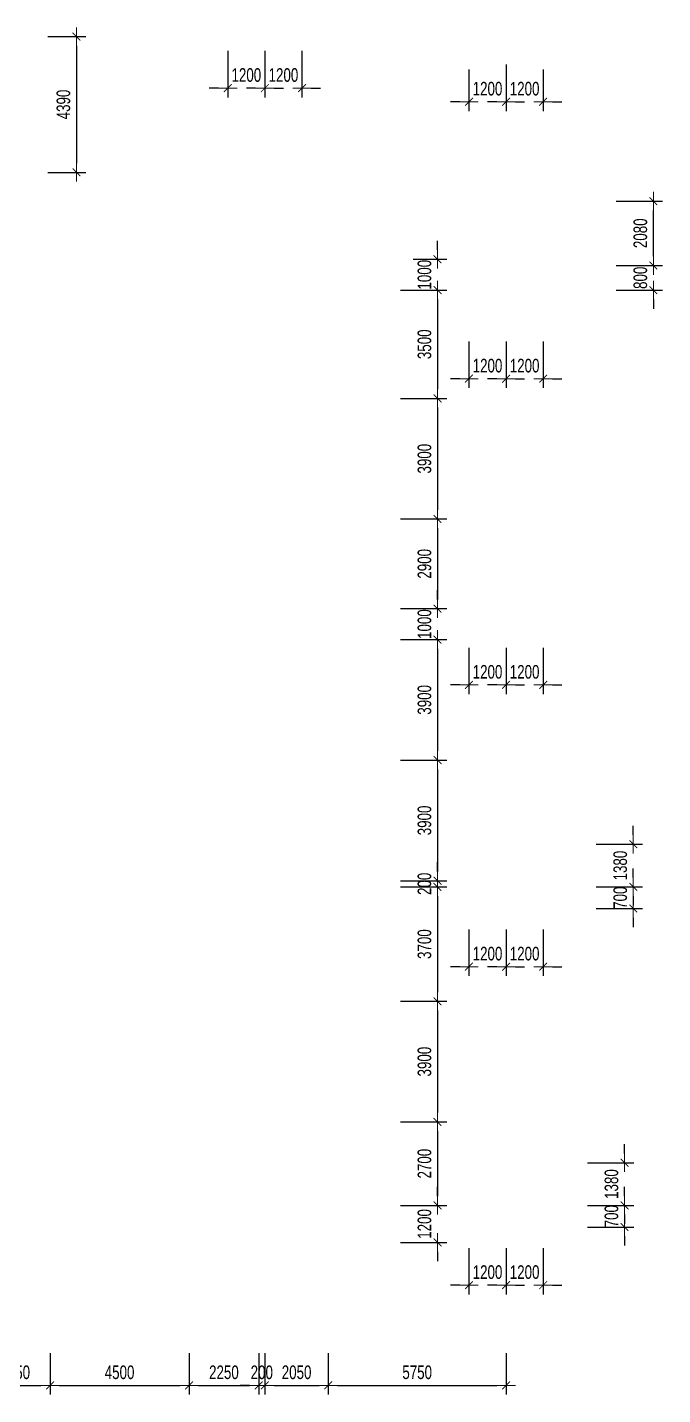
# Model space of a CAD drawing. Header units: millimetres. Extents: x -270655 to 676466, y -1281 to 105022.
# Drawn here: x 183917 to 204464, y 2779 to 47000 of the extents above; entities that cross this region are included whole.
import ezdxf

# ---------------------------------------------------------------- set-up
doc = ezdxf.new("R2010")
doc.units = ezdxf.units.MM
doc.layers.get('Defpoints').update_dxf_attribs({"color": 151, "lineweight": 9})
doc.layers.add('00-TT.PilePoint', color=3, linetype='Continuous')
doc.layers.add('NDC_S_DIM', color=1, linetype='Continuous', lineweight=15)
doc.styles.add('NDC_DIM', font='', dxfattribs={"width": 0.75})
doc.styles.get('NDC_DIM').set_extended_font_data('Dotum')
doc.dimstyles.new('NDC_dim_200', dxfattribs={"dimscale": 200, "dimtxt": 2.2, "dimasz": 1.5, "dimexe": 1.5, "dimexo": 2.5, "dimgap": 1, "dimtad": 1, "dimdec": 0, "dimzin": 0, "dimdsep": 46, "dimtxsty": 'NDC_DIM', "dimblk": 'DIMMARK', "dimcen": 0.09, "dimdle": 1.2, "dimclrd": 1, "dimclre": 1, "dimclrt": 3, "dimadec": 0, "dimazin": 0, "dimtfac": 1, "dimtdec": 0, "dimtix": 1, "dimtofl": 0, "dimtmove": 0, "dimatfit": 3, "dimfxl": 6, "dimfxlon": 1, "dimtolj": 1, "dimtzin": 0, "dimarcsym": 0})

# ---------------------------------------------------------------- blocks, each defined once
blk = doc.blocks.new('DIMMARK')
at = {"layer": 'NDC_S_DIM', "color": 1}
blk.add_line((-1.5, 0), (1, 0), dxfattribs=at)
at = {"layer": 'NDC_S_DIM', "color": 2, "const_width": 0.1}
blk.add_lwpolyline([(-0.42, -0.42), (0.42, 0.42)], dxfattribs=at)
blk = doc.blocks.new('*D205')
at = {"layer": 'Defpoints', "color": 0, "transparency": 16777216}
for p in [(193387, 38500), (193650, 35000), (197183, 35000)]:
    blk.add_point(p, dxfattribs=at)
at = {"layer": 'NDC_S_DIM', "color": 1, "lineweight": -2, "transparency": 16777216}
for p, q in [((195983, 38500), (197483, 38500)), ((197183, 38200), (197183, 35300)), ((195983, 35000), (197483, 35000))]:
    blk.add_line(p, q, dxfattribs=at)
at = {"layer": 'NDC_S_DIM', "color": 1, "lineweight": -2, "transparency": 16777216, "xscale": 300, "yscale": 300, "zscale": 300}
for p, rotation in [((197183, 38500), 90), ((197183, 35000), 270)]:
    blk.add_blockref('DIMMARK', p, dxfattribs=dict(at, rotation=rotation))
at = {"layer": 'NDC_S_DIM', "color": 3, "transparency": 16777216, "insert": (196762, 36750), "char_height": 440, "attachment_point": 5, "rotation": 90, "style": 'NDC_DIM'}
blk.add_mtext('\\A1;3500', dxfattribs=at)
blk = doc.blocks.new('*D206')
at = {"layer": 'Defpoints', "color": 0, "transparency": 16777216}
for p in [(193650, 35000), (193061, 31100), (197183, 31100)]:
    blk.add_point(p, dxfattribs=at)
at = {"layer": 'NDC_S_DIM', "color": 1, "lineweight": -2, "transparency": 16777216}
for p, q in [((195983, 35000), (197483, 35000)), ((197183, 34700), (197183, 31400)), ((195983, 31100), (197483, 31100))]:
    blk.add_line(p, q, dxfattribs=at)
at = {"layer": 'NDC_S_DIM', "color": 1, "lineweight": -2, "transparency": 16777216, "xscale": 300, "yscale": 300, "zscale": 300}
for p, rotation in [((197183, 35000), 90), ((197183, 31100), 270)]:
    blk.add_blockref('DIMMARK', p, dxfattribs=dict(at, rotation=rotation))
at = {"layer": 'NDC_S_DIM', "color": 3, "transparency": 16777216, "insert": (196762, 33050), "char_height": 440, "attachment_point": 5, "rotation": 90, "style": 'NDC_DIM'}
blk.add_mtext('\\A1;3900', dxfattribs=at)
blk = doc.blocks.new('*D207')
at = {"layer": 'Defpoints', "color": 0, "transparency": 16777216}
for p in [(193061, 31100), (193207, 28200), (197183, 28200)]:
    blk.add_point(p, dxfattribs=at)
at = {"layer": 'NDC_S_DIM', "color": 1, "lineweight": -2, "transparency": 16777216}
for p, q in [((195983, 31100), (197483, 31100)), ((197183, 30800), (197183, 28500)), ((195983, 28200), (197483, 28200))]:
    blk.add_line(p, q, dxfattribs=at)
at = {"layer": 'NDC_S_DIM', "color": 1, "lineweight": -2, "transparency": 16777216, "xscale": 300, "yscale": 300, "zscale": 300}
for p, rotation in [((197183, 31100), 90), ((197183, 28200), 270)]:
    blk.add_blockref('DIMMARK', p, dxfattribs=dict(at, rotation=rotation))
at = {"layer": 'NDC_S_DIM', "color": 3, "transparency": 16777216, "insert": (196762, 29650), "char_height": 440, "attachment_point": 5, "rotation": 90, "style": 'NDC_DIM'}
blk.add_mtext('\\A1;2900', dxfattribs=at)
blk = doc.blocks.new('*D208')
at = {"layer": 'Defpoints', "color": 0, "transparency": 16777216}
for p in [(193207, 28200), (193350, 27200), (197183, 27200)]:
    blk.add_point(p, dxfattribs=at)
at = {"layer": 'NDC_S_DIM', "color": 1, "lineweight": -2, "transparency": 16777216}
for p, q in [((197183, 28500), (197183, 28800)), ((195983, 28200), (197483, 28200)), ((195983, 27200), (197483, 27200)), ((197183, 26900), (197183, 26600))]:
    blk.add_line(p, q, dxfattribs=at)
at = {"layer": 'NDC_S_DIM', "color": 1, "lineweight": -2, "transparency": 16777216, "xscale": 300, "yscale": 300, "zscale": 300}
for p, rotation in [((197183, 28200), 270), ((197183, 27200), 90)]:
    blk.add_blockref('DIMMARK', p, dxfattribs=dict(at, rotation=rotation))
at = {"layer": 'NDC_S_DIM', "color": 3, "transparency": 16777216, "insert": (196762, 27700), "char_height": 440, "attachment_point": 5, "rotation": 90, "style": 'NDC_DIM'}
blk.add_mtext('\\A1;1000', dxfattribs=at)
blk = doc.blocks.new('*D209')
at = {"layer": 'Defpoints', "color": 0, "transparency": 16777216}
for p in [(193350, 27200), (193207, 23300), (197183, 23300)]:
    blk.add_point(p, dxfattribs=at)
at = {"layer": 'NDC_S_DIM', "color": 1, "lineweight": -2, "transparency": 16777216}
for p, q in [((195983, 27200), (197483, 27200)), ((197183, 26900), (197183, 23600)), ((195983, 23300), (197483, 23300))]:
    blk.add_line(p, q, dxfattribs=at)
at = {"layer": 'NDC_S_DIM', "color": 1, "lineweight": -2, "transparency": 16777216, "xscale": 300, "yscale": 300, "zscale": 300}
for p, rotation in [((197183, 27200), 90), ((197183, 23300), 270)]:
    blk.add_blockref('DIMMARK', p, dxfattribs=dict(at, rotation=rotation))
at = {"layer": 'NDC_S_DIM', "color": 3, "transparency": 16777216, "insert": (196762, 25250), "char_height": 440, "attachment_point": 5, "rotation": 90, "style": 'NDC_DIM'}
blk.add_mtext('\\A1;3900', dxfattribs=at)
blk = doc.blocks.new('*D210')
at = {"layer": 'Defpoints', "color": 0, "transparency": 16777216}
for p in [(193207, 23300), (193350, 19400), (197183, 19400)]:
    blk.add_point(p, dxfattribs=at)
at = {"layer": 'NDC_S_DIM', "color": 1, "lineweight": -2, "transparency": 16777216}
for p, q in [((195983, 23300), (197483, 23300)), ((197183, 23000), (197183, 19700)), ((195983, 19400), (197483, 19400))]:
    blk.add_line(p, q, dxfattribs=at)
at = {"layer": 'NDC_S_DIM', "color": 1, "lineweight": -2, "transparency": 16777216, "xscale": 300, "yscale": 300, "zscale": 300}
for p, rotation in [((197183, 23300), 90), ((197183, 19400), 270)]:
    blk.add_blockref('DIMMARK', p, dxfattribs=dict(at, rotation=rotation))
at = {"layer": 'NDC_S_DIM', "color": 3, "transparency": 16777216, "insert": (196762, 21350), "char_height": 440, "attachment_point": 5, "rotation": 90, "style": 'NDC_DIM'}
blk.add_mtext('\\A1;3900', dxfattribs=at)
blk = doc.blocks.new('*D211')
at = {"layer": 'Defpoints', "color": 0, "transparency": 16777216}
for p in [(193350, 19400), (193350, 19200), (197183, 19200)]:
    blk.add_point(p, dxfattribs=at)
at = {"layer": 'NDC_S_DIM', "color": 1, "lineweight": -2, "transparency": 16777216}
for p, q in [((197183, 19700), (197183, 20000)), ((195983, 19400), (197483, 19400)), ((195983, 19200), (197483, 19200)), ((197183, 18900), (197183, 18600))]:
    blk.add_line(p, q, dxfattribs=at)
at = {"layer": 'NDC_S_DIM', "color": 1, "lineweight": -2, "transparency": 16777216, "xscale": 300, "yscale": 300, "zscale": 300}
for p, rotation in [((197183, 19400), 270), ((197183, 19200), 90)]:
    blk.add_blockref('DIMMARK', p, dxfattribs=dict(at, rotation=rotation))
at = {"layer": 'NDC_S_DIM', "color": 3, "transparency": 16777216, "insert": (196762, 19300), "char_height": 440, "attachment_point": 5, "rotation": 90, "style": 'NDC_DIM'}
blk.add_mtext('\\A1;200', dxfattribs=at)
blk = doc.blocks.new('*D212')
at = {"layer": 'Defpoints', "color": 0, "transparency": 16777216}
for p in [(195218, 19200), (192900, 15500), (197183, 15500)]:
    blk.add_point(p, dxfattribs=at)
at = {"layer": 'NDC_S_DIM', "color": 1, "lineweight": -2, "transparency": 16777216}
for p, q in [((195983, 19200), (197483, 19200)), ((197183, 18900), (197183, 15800)), ((195983, 15500), (197483, 15500))]:
    blk.add_line(p, q, dxfattribs=at)
at = {"layer": 'NDC_S_DIM', "color": 1, "lineweight": -2, "transparency": 16777216, "xscale": 300, "yscale": 300, "zscale": 300}
for p, rotation in [((197183, 19200), 90), ((197183, 15500), 270)]:
    blk.add_blockref('DIMMARK', p, dxfattribs=dict(at, rotation=rotation))
at = {"layer": 'NDC_S_DIM', "color": 3, "transparency": 16777216, "insert": (196762, 17350), "char_height": 440, "attachment_point": 5, "rotation": 90, "style": 'NDC_DIM'}
blk.add_mtext('\\A1;3700', dxfattribs=at)
blk = doc.blocks.new('*D200')
at = {"layer": 'Defpoints', "color": 0, "transparency": 16777216}
for p in [(195982, 15500), (193650, 11601), (197183, 11601)]:
    blk.add_point(p, dxfattribs=at)
at = {"layer": 'NDC_S_DIM', "color": 1, "lineweight": -2, "transparency": 16777216}
for p, q in [((196482, 15500), (197483, 15500)), ((197183, 15200), (197183, 11901)), ((195983, 11601), (197483, 11601))]:
    blk.add_line(p, q, dxfattribs=at)
at = {"layer": 'NDC_S_DIM', "color": 1, "lineweight": -2, "transparency": 16777216, "xscale": 300, "yscale": 300, "zscale": 300}
for p, rotation in [((197183, 15500), 90), ((197183, 11601), 270)]:
    blk.add_blockref('DIMMARK', p, dxfattribs=dict(at, rotation=rotation))
at = {"layer": 'NDC_S_DIM', "color": 3, "transparency": 16777216, "insert": (196762, 13550), "char_height": 440, "attachment_point": 5, "rotation": 90, "style": 'NDC_DIM'}
blk.add_mtext('\\A1;3900', dxfattribs=at)
blk = doc.blocks.new('*D201')
at = {"layer": 'Defpoints', "color": 0, "transparency": 16777216}
for p in [(193650, 11600), (194832, 8900), (197183, 8900)]:
    blk.add_point(p, dxfattribs=at)
at = {"layer": 'NDC_S_DIM', "color": 1, "lineweight": -2, "transparency": 16777216}
for p, q in [((195983, 11600), (197483, 11600)), ((197183, 11300), (197183, 9200)), ((195983, 8900), (197483, 8900))]:
    blk.add_line(p, q, dxfattribs=at)
at = {"layer": 'NDC_S_DIM', "color": 1, "lineweight": -2, "transparency": 16777216, "xscale": 300, "yscale": 300, "zscale": 300}
for p, rotation in [((197183, 11600), 90), ((197183, 8900), 270)]:
    blk.add_blockref('DIMMARK', p, dxfattribs=dict(at, rotation=rotation))
at = {"layer": 'NDC_S_DIM', "color": 3, "transparency": 16777216, "insert": (196762, 10250), "char_height": 440, "attachment_point": 5, "rotation": 90, "style": 'NDC_DIM'}
blk.add_mtext('\\A1;2700', dxfattribs=at)
blk = doc.blocks.new('*D625')
at = {"layer": 'Defpoints', "color": 0, "transparency": 16777216}
for p in [(182400, 4622), (184650, 4622), (184650, 3079)]:
    blk.add_point(p, dxfattribs=at)
at = {"layer": 'NDC_S_DIM', "color": 1, "lineweight": -2, "transparency": 16777216}
for p, q in [((182400, 4122), (182400, 2779)), ((184650, 4122), (184650, 2779)), ((182700, 3079), (184350, 3079))]:
    blk.add_line(p, q, dxfattribs=at)
at = {"layer": 'NDC_S_DIM', "color": 1, "lineweight": -2, "transparency": 16777216, "xscale": 300, "yscale": 300, "zscale": 300, "rotation": 180}
blk.add_blockref('DIMMARK', (182400, 3079), dxfattribs=at)
at = {"layer": 'NDC_S_DIM', "color": 1, "lineweight": -2, "transparency": 16777216, "xscale": 300, "yscale": 300, "zscale": 300}
blk.add_blockref('DIMMARK', (184650, 3079), dxfattribs=at)
at = {"layer": 'NDC_S_DIM', "color": 3, "transparency": 16777216, "insert": (183525, 3499), "char_height": 440, "attachment_point": 5, "style": 'NDC_DIM'}
blk.add_mtext('\\A1;2250', dxfattribs=at)
blk = doc.blocks.new('*D626')
at = {"layer": 'Defpoints', "color": 0, "transparency": 16777216}
for p in [(191400, 4622), (191600, 4622), (191600, 3079)]:
    blk.add_point(p, dxfattribs=at)
at = {"layer": 'NDC_S_DIM', "color": 1, "lineweight": -2, "transparency": 16777216}
for p, q in [((191400, 4122), (191400, 2779)), ((191600, 4122), (191600, 2779)), ((191100, 3079), (190800, 3079)), ((191900, 3079), (192200, 3079))]:
    blk.add_line(p, q, dxfattribs=at)
at = {"layer": 'NDC_S_DIM', "color": 1, "lineweight": -2, "transparency": 16777216, "xscale": 300, "yscale": 300, "zscale": 300}
blk.add_blockref('DIMMARK', (191400, 3079), dxfattribs=at)
at = {"layer": 'NDC_S_DIM', "color": 1, "lineweight": -2, "transparency": 16777216, "xscale": 300, "yscale": 300, "zscale": 300, "rotation": 180}
blk.add_blockref('DIMMARK', (191600, 3079), dxfattribs=at)
at = {"layer": 'NDC_S_DIM', "color": 3, "transparency": 16777216, "insert": (191500, 3499), "char_height": 440, "attachment_point": 5, "style": 'NDC_DIM'}
blk.add_mtext('\\A1;200', dxfattribs=at)
blk = doc.blocks.new('*D627')
at = {"layer": 'Defpoints', "color": 0, "transparency": 16777216}
for p in [(191600, 4622), (193650, 4622), (193650, 3079)]:
    blk.add_point(p, dxfattribs=at)
at = {"layer": 'NDC_S_DIM', "color": 1, "lineweight": -2, "transparency": 16777216}
for p, q in [((191600, 4122), (191600, 2779)), ((193650, 4122), (193650, 2779)), ((191900, 3079), (193350, 3079))]:
    blk.add_line(p, q, dxfattribs=at)
at = {"layer": 'NDC_S_DIM', "color": 1, "lineweight": -2, "transparency": 16777216, "xscale": 300, "yscale": 300, "zscale": 300, "rotation": 180}
blk.add_blockref('DIMMARK', (191600, 3079), dxfattribs=at)
at = {"layer": 'NDC_S_DIM', "color": 1, "lineweight": -2, "transparency": 16777216, "xscale": 300, "yscale": 300, "zscale": 300}
blk.add_blockref('DIMMARK', (193650, 3079), dxfattribs=at)
at = {"layer": 'NDC_S_DIM', "color": 3, "transparency": 16777216, "insert": (192625, 3499), "char_height": 440, "attachment_point": 5, "style": 'NDC_DIM'}
blk.add_mtext('\\A1;2050', dxfattribs=at)
blk = doc.blocks.new('*D628')
at = {"layer": 'Defpoints', "color": 0, "transparency": 16777216}
for p in [(193650, 4622), (199400, 4622), (199400, 3079)]:
    blk.add_point(p, dxfattribs=at)
at = {"layer": 'NDC_S_DIM', "color": 1, "lineweight": -2, "transparency": 16777216}
for p, q in [((193650, 4122), (193650, 2779)), ((199400, 4122), (199400, 2779)), ((193950, 3079), (199100, 3079))]:
    blk.add_line(p, q, dxfattribs=at)
at = {"layer": 'NDC_S_DIM', "color": 1, "lineweight": -2, "transparency": 16777216, "xscale": 300, "yscale": 300, "zscale": 300, "rotation": 180}
blk.add_blockref('DIMMARK', (193650, 3079), dxfattribs=at)
at = {"layer": 'NDC_S_DIM', "color": 1, "lineweight": -2, "transparency": 16777216, "xscale": 300, "yscale": 300, "zscale": 300}
blk.add_blockref('DIMMARK', (199400, 3079), dxfattribs=at)
at = {"layer": 'NDC_S_DIM', "color": 3, "transparency": 16777216, "insert": (196525, 3499), "char_height": 440, "attachment_point": 5, "style": 'NDC_DIM'}
blk.add_mtext('\\A1;5750', dxfattribs=at)
blk = doc.blocks.new('*D629')
at = {"layer": 'Defpoints', "color": 0, "transparency": 16777216}
for p in [(199400, 46487), (198200, 46142), (199400, 44594)]:
    blk.add_point(p, dxfattribs=at)
at = {"layer": 'NDC_S_DIM', "color": 1, "lineweight": -2, "transparency": 16777216}
for p, q in [((198200, 45642), (198200, 44294)), ((199400, 45794), (199400, 44294)), ((197900, 44594), (197600, 44594)), ((199700, 44594), (200000, 44594))]:
    blk.add_line(p, q, dxfattribs=at)
at = {"layer": 'NDC_S_DIM', "color": 1, "lineweight": -2, "transparency": 16777216, "xscale": 300, "yscale": 300, "zscale": 300}
blk.add_blockref('DIMMARK', (198200, 44594), dxfattribs=at)
at = {"layer": 'NDC_S_DIM', "color": 1, "lineweight": -2, "transparency": 16777216, "xscale": 300, "yscale": 300, "zscale": 300, "rotation": 180}
blk.add_blockref('DIMMARK', (199400, 44594), dxfattribs=at)
at = {"layer": 'NDC_S_DIM', "color": 3, "transparency": 16777216, "insert": (198800, 45014), "char_height": 440, "attachment_point": 5, "style": 'NDC_DIM'}
blk.add_mtext('\\A1;1200', dxfattribs=at)
blk = doc.blocks.new('*D630')
at = {"layer": 'Defpoints', "color": 0, "transparency": 16777216}
for p in [(199400, 46487), (200600, 46142), (200600, 44594)]:
    blk.add_point(p, dxfattribs=at)
at = {"layer": 'NDC_S_DIM', "color": 1, "lineweight": -2, "transparency": 16777216}
for p, q in [((199400, 45794), (199400, 44294)), ((200600, 45642), (200600, 44294)), ((199100, 44594), (198800, 44594)), ((200900, 44594), (201200, 44594))]:
    blk.add_line(p, q, dxfattribs=at)
at = {"layer": 'NDC_S_DIM', "color": 1, "lineweight": -2, "transparency": 16777216, "xscale": 300, "yscale": 300, "zscale": 300}
blk.add_blockref('DIMMARK', (199400, 44594), dxfattribs=at)
at = {"layer": 'NDC_S_DIM', "color": 1, "lineweight": -2, "transparency": 16777216, "xscale": 300, "yscale": 300, "zscale": 300, "rotation": 180}
blk.add_blockref('DIMMARK', (200600, 44594), dxfattribs=at)
at = {"layer": 'NDC_S_DIM', "color": 3, "transparency": 16777216, "insert": (200000, 45014), "char_height": 440, "attachment_point": 5, "style": 'NDC_DIM'}
blk.add_mtext('\\A1;1200', dxfattribs=at)
blk = doc.blocks.new('*D639')
at = {"layer": 'Defpoints', "color": 0, "transparency": 16777216}
for p in [(198200, 8213), (199400, 8213), (199400, 6320)]:
    blk.add_point(p, dxfattribs=at)
at = {"layer": 'NDC_S_DIM', "color": 1, "lineweight": -2, "transparency": 16777216}
for p, q in [((198200, 7520), (198200, 6020)), ((199400, 7520), (199400, 6020)), ((197900, 6320), (197600, 6320)), ((199700, 6320), (200000, 6320))]:
    blk.add_line(p, q, dxfattribs=at)
at = {"layer": 'NDC_S_DIM', "color": 1, "lineweight": -2, "transparency": 16777216, "xscale": 300, "yscale": 300, "zscale": 300}
blk.add_blockref('DIMMARK', (198200, 6320), dxfattribs=at)
at = {"layer": 'NDC_S_DIM', "color": 1, "lineweight": -2, "transparency": 16777216, "xscale": 300, "yscale": 300, "zscale": 300, "rotation": 180}
blk.add_blockref('DIMMARK', (199400, 6320), dxfattribs=at)
at = {"layer": 'NDC_S_DIM', "color": 3, "transparency": 16777216, "insert": (198800, 6740), "char_height": 440, "attachment_point": 5, "style": 'NDC_DIM'}
blk.add_mtext('\\A1;1200', dxfattribs=at)
blk = doc.blocks.new('*D640')
at = {"layer": 'Defpoints', "color": 0, "transparency": 16777216}
for p in [(199400, 8213), (200600, 8213), (200600, 6320)]:
    blk.add_point(p, dxfattribs=at)
at = {"layer": 'NDC_S_DIM', "color": 1, "lineweight": -2, "transparency": 16777216}
for p, q in [((199400, 7520), (199400, 6020)), ((200600, 7520), (200600, 6020)), ((199100, 6320), (198800, 6320)), ((200900, 6320), (201200, 6320))]:
    blk.add_line(p, q, dxfattribs=at)
at = {"layer": 'NDC_S_DIM', "color": 1, "lineweight": -2, "transparency": 16777216, "xscale": 300, "yscale": 300, "zscale": 300}
blk.add_blockref('DIMMARK', (199400, 6320), dxfattribs=at)
at = {"layer": 'NDC_S_DIM', "color": 1, "lineweight": -2, "transparency": 16777216, "xscale": 300, "yscale": 300, "zscale": 300, "rotation": 180}
blk.add_blockref('DIMMARK', (200600, 6320), dxfattribs=at)
at = {"layer": 'NDC_S_DIM', "color": 3, "transparency": 16777216, "insert": (200000, 6740), "char_height": 440, "attachment_point": 5, "style": 'NDC_DIM'}
blk.add_mtext('\\A1;1200', dxfattribs=at)
blk = doc.blocks.new('*D641')
at = {"layer": 'Defpoints', "color": 0, "transparency": 16777216}
for p in [(200600, 8900), (203230, 8900), (200600, 8200)]:
    blk.add_point(p, dxfattribs=at)
at = {"layer": 'NDC_S_DIM', "color": 1, "lineweight": -2, "transparency": 16777216}
for p, q in [((203230, 9200), (203230, 9500)), ((202030, 8900), (203530, 8900)), ((202030, 8200), (203530, 8200)), ((203230, 7900), (203230, 7600))]:
    blk.add_line(p, q, dxfattribs=at)
at = {"layer": 'NDC_S_DIM', "color": 1, "lineweight": -2, "transparency": 16777216, "xscale": 300, "yscale": 300, "zscale": 300}
for p, rotation in [((203230, 8900), 270), ((203230, 8200), 90)]:
    blk.add_blockref('DIMMARK', p, dxfattribs=dict(at, rotation=rotation))
at = {"layer": 'NDC_S_DIM', "color": 3, "transparency": 16777216, "insert": (202810, 8550), "char_height": 440, "attachment_point": 5, "rotation": 90, "style": 'NDC_DIM'}
blk.add_mtext('\\A1;700', dxfattribs=at)
blk = doc.blocks.new('*D642')
at = {"layer": 'Defpoints', "color": 0, "transparency": 16777216}
for p in [(201440, 10280), (203230, 10280), (200600, 8900)]:
    blk.add_point(p, dxfattribs=at)
at = {"layer": 'NDC_S_DIM', "color": 1, "lineweight": -2, "transparency": 16777216}
for p, q in [((203230, 10580), (203230, 10880)), ((202030, 10280), (203530, 10280)), ((202030, 8900), (203530, 8900)), ((203230, 8600), (203230, 8300))]:
    blk.add_line(p, q, dxfattribs=at)
at = {"layer": 'NDC_S_DIM', "color": 1, "lineweight": -2, "transparency": 16777216, "xscale": 300, "yscale": 300, "zscale": 300}
for p, rotation in [((203230, 10280), 270), ((203230, 8900), 90)]:
    blk.add_blockref('DIMMARK', p, dxfattribs=dict(at, rotation=rotation))
at = {"layer": 'NDC_S_DIM', "color": 3, "transparency": 16777216, "insert": (202810, 9590), "char_height": 440, "attachment_point": 5, "rotation": 90, "style": 'NDC_DIM'}
blk.add_mtext('\\A1;1380', dxfattribs=at)
blk = doc.blocks.new('*D643')
at = {"layer": 'Defpoints', "color": 0, "transparency": 16777216}
for p in [(198200, 18513), (199400, 18513), (199400, 16620)]:
    blk.add_point(p, dxfattribs=at)
at = {"layer": 'NDC_S_DIM', "color": 1, "lineweight": -2, "transparency": 16777216}
for p, q in [((198200, 17820), (198200, 16320)), ((199400, 17820), (199400, 16320)), ((197900, 16620), (197600, 16620)), ((199700, 16620), (200000, 16620))]:
    blk.add_line(p, q, dxfattribs=at)
at = {"layer": 'NDC_S_DIM', "color": 1, "lineweight": -2, "transparency": 16777216, "xscale": 300, "yscale": 300, "zscale": 300}
blk.add_blockref('DIMMARK', (198200, 16620), dxfattribs=at)
at = {"layer": 'NDC_S_DIM', "color": 1, "lineweight": -2, "transparency": 16777216, "xscale": 300, "yscale": 300, "zscale": 300, "rotation": 180}
blk.add_blockref('DIMMARK', (199400, 16620), dxfattribs=at)
at = {"layer": 'NDC_S_DIM', "color": 3, "transparency": 16777216, "insert": (198800, 17040), "char_height": 440, "attachment_point": 5, "style": 'NDC_DIM'}
blk.add_mtext('\\A1;1200', dxfattribs=at)
blk = doc.blocks.new('*D644')
at = {"layer": 'Defpoints', "color": 0, "transparency": 16777216}
for p in [(199400, 18513), (200600, 18513), (200600, 16620)]:
    blk.add_point(p, dxfattribs=at)
at = {"layer": 'NDC_S_DIM', "color": 1, "lineweight": -2, "transparency": 16777216}
for p, q in [((199400, 17820), (199400, 16320)), ((200600, 17820), (200600, 16320)), ((199100, 16620), (198800, 16620)), ((200900, 16620), (201200, 16620))]:
    blk.add_line(p, q, dxfattribs=at)
at = {"layer": 'NDC_S_DIM', "color": 1, "lineweight": -2, "transparency": 16777216, "xscale": 300, "yscale": 300, "zscale": 300}
blk.add_blockref('DIMMARK', (199400, 16620), dxfattribs=at)
at = {"layer": 'NDC_S_DIM', "color": 1, "lineweight": -2, "transparency": 16777216, "xscale": 300, "yscale": 300, "zscale": 300, "rotation": 180}
blk.add_blockref('DIMMARK', (200600, 16620), dxfattribs=at)
at = {"layer": 'NDC_S_DIM', "color": 3, "transparency": 16777216, "insert": (200000, 17040), "char_height": 440, "attachment_point": 5, "style": 'NDC_DIM'}
blk.add_mtext('\\A1;1200', dxfattribs=at)
blk = doc.blocks.new('*D645')
at = {"layer": 'Defpoints', "color": 0, "transparency": 16777216}
for p in [(200884, 19200), (203514, 19200), (200884, 18500)]:
    blk.add_point(p, dxfattribs=at)
at = {"layer": 'NDC_S_DIM', "color": 1, "lineweight": -2, "transparency": 16777216}
for p, q in [((203514, 19500), (203514, 19800)), ((202314, 19200), (203814, 19200)), ((202314, 18500), (203814, 18500)), ((203514, 18200), (203514, 17900))]:
    blk.add_line(p, q, dxfattribs=at)
at = {"layer": 'NDC_S_DIM', "color": 1, "lineweight": -2, "transparency": 16777216, "xscale": 300, "yscale": 300, "zscale": 300}
for p, rotation in [((203514, 19200), 270), ((203514, 18500), 90)]:
    blk.add_blockref('DIMMARK', p, dxfattribs=dict(at, rotation=rotation))
at = {"layer": 'NDC_S_DIM', "color": 3, "transparency": 16777216, "insert": (203094, 18850), "char_height": 440, "attachment_point": 5, "rotation": 90, "style": 'NDC_DIM'}
blk.add_mtext('\\A1;700', dxfattribs=at)
blk = doc.blocks.new('*D646')
at = {"layer": 'Defpoints', "color": 0, "transparency": 16777216}
for p in [(201724, 20580), (203514, 20580), (200884, 19200)]:
    blk.add_point(p, dxfattribs=at)
at = {"layer": 'NDC_S_DIM', "color": 1, "lineweight": -2, "transparency": 16777216}
for p, q in [((203514, 20880), (203514, 21180)), ((202314, 20580), (203814, 20580)), ((202314, 19200), (203814, 19200)), ((203514, 18900), (203514, 18600))]:
    blk.add_line(p, q, dxfattribs=at)
at = {"layer": 'NDC_S_DIM', "color": 1, "lineweight": -2, "transparency": 16777216, "xscale": 300, "yscale": 300, "zscale": 300}
for p, rotation in [((203514, 20580), 270), ((203514, 19200), 90)]:
    blk.add_blockref('DIMMARK', p, dxfattribs=dict(at, rotation=rotation))
at = {"layer": 'NDC_S_DIM', "color": 3, "transparency": 16777216, "insert": (203094, 19890), "char_height": 440, "attachment_point": 5, "rotation": 90, "style": 'NDC_DIM'}
blk.add_mtext('\\A1;1380', dxfattribs=at)
blk = doc.blocks.new('*D647')
at = {"layer": 'Defpoints', "color": 0, "transparency": 16777216}
for p in [(198200, 27625), (199400, 27625), (199400, 25733)]:
    blk.add_point(p, dxfattribs=at)
at = {"layer": 'NDC_S_DIM', "color": 1, "lineweight": -2, "transparency": 16777216}
for p, q in [((198200, 26933), (198200, 25433)), ((199400, 26933), (199400, 25433)), ((197900, 25733), (197600, 25733)), ((199700, 25733), (200000, 25733))]:
    blk.add_line(p, q, dxfattribs=at)
at = {"layer": 'NDC_S_DIM', "color": 1, "lineweight": -2, "transparency": 16777216, "xscale": 300, "yscale": 300, "zscale": 300}
blk.add_blockref('DIMMARK', (198200, 25733), dxfattribs=at)
at = {"layer": 'NDC_S_DIM', "color": 1, "lineweight": -2, "transparency": 16777216, "xscale": 300, "yscale": 300, "zscale": 300, "rotation": 180}
blk.add_blockref('DIMMARK', (199400, 25733), dxfattribs=at)
at = {"layer": 'NDC_S_DIM', "color": 3, "transparency": 16777216, "insert": (198800, 26153), "char_height": 440, "attachment_point": 5, "style": 'NDC_DIM'}
blk.add_mtext('\\A1;1200', dxfattribs=at)
blk = doc.blocks.new('*D648')
at = {"layer": 'Defpoints', "color": 0, "transparency": 16777216}
for p in [(199400, 27625), (200600, 27625), (200600, 25733)]:
    blk.add_point(p, dxfattribs=at)
at = {"layer": 'NDC_S_DIM', "color": 1, "lineweight": -2, "transparency": 16777216}
for p, q in [((199400, 26933), (199400, 25433)), ((200600, 26933), (200600, 25433)), ((199100, 25733), (198800, 25733)), ((200900, 25733), (201200, 25733))]:
    blk.add_line(p, q, dxfattribs=at)
at = {"layer": 'NDC_S_DIM', "color": 1, "lineweight": -2, "transparency": 16777216, "xscale": 300, "yscale": 300, "zscale": 300}
blk.add_blockref('DIMMARK', (199400, 25733), dxfattribs=at)
at = {"layer": 'NDC_S_DIM', "color": 1, "lineweight": -2, "transparency": 16777216, "xscale": 300, "yscale": 300, "zscale": 300, "rotation": 180}
blk.add_blockref('DIMMARK', (200600, 25733), dxfattribs=at)
at = {"layer": 'NDC_S_DIM', "color": 3, "transparency": 16777216, "insert": (200000, 26153), "char_height": 440, "attachment_point": 5, "style": 'NDC_DIM'}
blk.add_mtext('\\A1;1200', dxfattribs=at)
blk = doc.blocks.new('*D649')
at = {"layer": 'Defpoints', "color": 0, "transparency": 16777216}
for p in [(198200, 37529), (199400, 37529), (199400, 35637)]:
    blk.add_point(p, dxfattribs=at)
at = {"layer": 'NDC_S_DIM', "color": 1, "lineweight": -2, "transparency": 16777216}
for p, q in [((198200, 36837), (198200, 35337)), ((199400, 36837), (199400, 35337)), ((197900, 35637), (197600, 35637)), ((199700, 35637), (200000, 35637))]:
    blk.add_line(p, q, dxfattribs=at)
at = {"layer": 'NDC_S_DIM', "color": 1, "lineweight": -2, "transparency": 16777216, "xscale": 300, "yscale": 300, "zscale": 300}
blk.add_blockref('DIMMARK', (198200, 35637), dxfattribs=at)
at = {"layer": 'NDC_S_DIM', "color": 1, "lineweight": -2, "transparency": 16777216, "xscale": 300, "yscale": 300, "zscale": 300, "rotation": 180}
blk.add_blockref('DIMMARK', (199400, 35637), dxfattribs=at)
at = {"layer": 'NDC_S_DIM', "color": 3, "transparency": 16777216, "insert": (198800, 36057), "char_height": 440, "attachment_point": 5, "style": 'NDC_DIM'}
blk.add_mtext('\\A1;1200', dxfattribs=at)
blk = doc.blocks.new('*D650')
at = {"layer": 'Defpoints', "color": 0, "transparency": 16777216}
for p in [(199400, 37529), (200600, 37529), (200600, 35637)]:
    blk.add_point(p, dxfattribs=at)
at = {"layer": 'NDC_S_DIM', "color": 1, "lineweight": -2, "transparency": 16777216}
for p, q in [((199400, 36837), (199400, 35337)), ((200600, 36837), (200600, 35337)), ((199100, 35637), (198800, 35637)), ((200900, 35637), (201200, 35637))]:
    blk.add_line(p, q, dxfattribs=at)
at = {"layer": 'NDC_S_DIM', "color": 1, "lineweight": -2, "transparency": 16777216, "xscale": 300, "yscale": 300, "zscale": 300}
blk.add_blockref('DIMMARK', (199400, 35637), dxfattribs=at)
at = {"layer": 'NDC_S_DIM', "color": 1, "lineweight": -2, "transparency": 16777216, "xscale": 300, "yscale": 300, "zscale": 300, "rotation": 180}
blk.add_blockref('DIMMARK', (200600, 35637), dxfattribs=at)
at = {"layer": 'NDC_S_DIM', "color": 3, "transparency": 16777216, "insert": (200000, 36057), "char_height": 440, "attachment_point": 5, "style": 'NDC_DIM'}
blk.add_mtext('\\A1;1200', dxfattribs=at)
blk = doc.blocks.new('*D651')
at = {"layer": 'Defpoints', "color": 0, "transparency": 16777216}
for p in [(190400, 46928), (191600, 46928), (191600, 45035)]:
    blk.add_point(p, dxfattribs=at)
at = {"layer": 'NDC_S_DIM', "color": 1, "lineweight": -2, "transparency": 16777216}
for p, q in [((190400, 46235), (190400, 44735)), ((191600, 46235), (191600, 44735)), ((190100, 45035), (189800, 45035)), ((191900, 45035), (192200, 45035))]:
    blk.add_line(p, q, dxfattribs=at)
at = {"layer": 'NDC_S_DIM', "color": 1, "lineweight": -2, "transparency": 16777216, "xscale": 300, "yscale": 300, "zscale": 300}
blk.add_blockref('DIMMARK', (190400, 45035), dxfattribs=at)
at = {"layer": 'NDC_S_DIM', "color": 1, "lineweight": -2, "transparency": 16777216, "xscale": 300, "yscale": 300, "zscale": 300, "rotation": 180}
blk.add_blockref('DIMMARK', (191600, 45035), dxfattribs=at)
at = {"layer": 'NDC_S_DIM', "color": 3, "transparency": 16777216, "insert": (191000, 45456), "char_height": 440, "attachment_point": 5, "style": 'NDC_DIM'}
blk.add_mtext('\\A1;1200', dxfattribs=at)
blk = doc.blocks.new('*D652')
at = {"layer": 'Defpoints', "color": 0, "transparency": 16777216}
for p in [(191600, 46928), (192800, 46928), (192800, 45035)]:
    blk.add_point(p, dxfattribs=at)
at = {"layer": 'NDC_S_DIM', "color": 1, "lineweight": -2, "transparency": 16777216}
for p, q in [((191600, 46235), (191600, 44735)), ((192800, 46235), (192800, 44735)), ((191300, 45035), (191000, 45035)), ((193100, 45035), (193400, 45035))]:
    blk.add_line(p, q, dxfattribs=at)
at = {"layer": 'NDC_S_DIM', "color": 1, "lineweight": -2, "transparency": 16777216, "xscale": 300, "yscale": 300, "zscale": 300}
blk.add_blockref('DIMMARK', (191600, 45035), dxfattribs=at)
at = {"layer": 'NDC_S_DIM', "color": 1, "lineweight": -2, "transparency": 16777216, "xscale": 300, "yscale": 300, "zscale": 300, "rotation": 180}
blk.add_blockref('DIMMARK', (192800, 45035), dxfattribs=at)
at = {"layer": 'NDC_S_DIM', "color": 3, "transparency": 16777216, "insert": (192200, 45456), "char_height": 440, "attachment_point": 5, "style": 'NDC_DIM'}
blk.add_mtext('\\A1;1200', dxfattribs=at)
blk = doc.blocks.new('*D653')
at = {"layer": 'Defpoints', "color": 0, "transparency": 16777216}
for p in [(184084, 46700), (184084, 42310), (185505, 42310)]:
    blk.add_point(p, dxfattribs=at)
at = {"layer": 'NDC_S_DIM', "color": 1, "lineweight": -2, "transparency": 16777216}
for p, q in [((184584, 46700), (185805, 46700)), ((185505, 46400), (185505, 42610)), ((184584, 42310), (185805, 42310))]:
    blk.add_line(p, q, dxfattribs=at)
at = {"layer": 'NDC_S_DIM', "color": 1, "lineweight": -2, "transparency": 16777216, "xscale": 300, "yscale": 300, "zscale": 300}
for p, rotation in [((185505, 46700), 90), ((185505, 42310), 270)]:
    blk.add_blockref('DIMMARK', p, dxfattribs=dict(at, rotation=rotation))
at = {"layer": 'NDC_S_DIM', "color": 3, "transparency": 16777216, "insert": (185085, 44505), "char_height": 440, "attachment_point": 5, "rotation": 90, "style": 'NDC_DIM'}
blk.add_mtext('\\A1;4390', dxfattribs=at)
blk = doc.blocks.new('*D749')
at = {"layer": 'Defpoints', "color": 0, "transparency": 16777216}
for p in [(200600, 39300), (204164, 39300), (200600, 38500)]:
    blk.add_point(p, dxfattribs=at)
at = {"layer": 'NDC_S_DIM', "color": 1, "lineweight": -2, "transparency": 16777216}
for p, q in [((204164, 39600), (204164, 39900)), ((202964, 39300), (204464, 39300)), ((202964, 38500), (204464, 38500)), ((204164, 38200), (204164, 37900))]:
    blk.add_line(p, q, dxfattribs=at)
at = {"layer": 'NDC_S_DIM', "color": 1, "lineweight": -2, "transparency": 16777216, "xscale": 300, "yscale": 300, "zscale": 300}
for p, rotation in [((204164, 39300), 270), ((204164, 38500), 90)]:
    blk.add_blockref('DIMMARK', p, dxfattribs=dict(at, rotation=rotation))
at = {"layer": 'NDC_S_DIM', "color": 3, "transparency": 16777216, "insert": (203744, 38900), "char_height": 440, "attachment_point": 5, "rotation": 90, "style": 'NDC_DIM'}
blk.add_mtext('\\A1;800', dxfattribs=at)
blk = doc.blocks.new('*D759')
at = {"layer": 'Defpoints', "color": 0, "transparency": 16777216}
for p in [(195900, 39500), (197183, 39500), (195974, 38500)]:
    blk.add_point(p, dxfattribs=at)
at = {"layer": 'NDC_S_DIM', "color": 1, "lineweight": -2, "transparency": 16777216}
for p, q in [((197183, 39800), (197183, 40100)), ((196400, 39500), (197483, 39500)), ((196474, 38500), (197483, 38500)), ((197183, 38200), (197183, 37900))]:
    blk.add_line(p, q, dxfattribs=at)
at = {"layer": 'NDC_S_DIM', "color": 1, "lineweight": -2, "transparency": 16777216, "xscale": 300, "yscale": 300, "zscale": 300}
for p, rotation in [((197183, 39500), 270), ((197183, 38500), 90)]:
    blk.add_blockref('DIMMARK', p, dxfattribs=dict(at, rotation=rotation))
at = {"layer": 'NDC_S_DIM', "color": 3, "transparency": 16777216, "insert": (196762, 39000), "char_height": 440, "attachment_point": 5, "rotation": 90, "style": 'NDC_DIM'}
blk.add_mtext('\\A1;1000', dxfattribs=at)
blk = doc.blocks.new('*D760')
at = {"layer": 'Defpoints', "color": 0, "transparency": 16777216}
for p in [(194832, 8900), (194832, 7700), (197183, 7700)]:
    blk.add_point(p, dxfattribs=at)
at = {"layer": 'NDC_S_DIM', "color": 1, "lineweight": -2, "transparency": 16777216}
for p, q in [((197183, 9200), (197183, 9500)), ((195983, 8900), (197483, 8900)), ((195983, 7700), (197483, 7700)), ((197183, 7400), (197183, 7100))]:
    blk.add_line(p, q, dxfattribs=at)
at = {"layer": 'NDC_S_DIM', "color": 1, "lineweight": -2, "transparency": 16777216, "xscale": 300, "yscale": 300, "zscale": 300}
for p, rotation in [((197183, 8900), 270), ((197183, 7700), 90)]:
    blk.add_blockref('DIMMARK', p, dxfattribs=dict(at, rotation=rotation))
at = {"layer": 'NDC_S_DIM', "color": 3, "transparency": 16777216, "insert": (196762, 8300), "char_height": 440, "attachment_point": 5, "rotation": 90, "style": 'NDC_DIM'}
blk.add_mtext('\\A1;1200', dxfattribs=at)
blk = doc.blocks.new('*D821')
at = {"layer": 'Defpoints', "color": 0, "transparency": 16777216}
for p in [(184650, 4622), (189150, 4622), (189150, 3079)]:
    blk.add_point(p, dxfattribs=at)
at = {"layer": 'NDC_S_DIM', "color": 1, "lineweight": -2, "transparency": 16777216}
for p, q in [((184650, 4122), (184650, 2779)), ((189150, 4122), (189150, 2779)), ((184950, 3079), (188850, 3079))]:
    blk.add_line(p, q, dxfattribs=at)
at = {"layer": 'NDC_S_DIM', "color": 1, "lineweight": -2, "transparency": 16777216, "xscale": 300, "yscale": 300, "zscale": 300, "rotation": 180}
blk.add_blockref('DIMMARK', (184650, 3079), dxfattribs=at)
at = {"layer": 'NDC_S_DIM', "color": 1, "lineweight": -2, "transparency": 16777216, "xscale": 300, "yscale": 300, "zscale": 300}
blk.add_blockref('DIMMARK', (189150, 3079), dxfattribs=at)
at = {"layer": 'NDC_S_DIM', "color": 3, "transparency": 16777216, "insert": (186900, 3499), "char_height": 440, "attachment_point": 5, "style": 'NDC_DIM'}
blk.add_mtext('\\A1;4500', dxfattribs=at)
blk = doc.blocks.new('*D822')
at = {"layer": '00-TT.PilePoint', "color": 1, "lineweight": -2, "transparency": 16777216}
for p, q in [((189150, 3819), (189150, 2779)), ((191400, 3819), (191400, 2779)), ((189450, 3079), (191100, 3079))]:
    blk.add_line(p, q, dxfattribs=at)
at = {"layer": 'Defpoints', "color": 0, "transparency": 16777216}
for p in [(189150, 4319), (191400, 4319), (191400, 3079)]:
    blk.add_point(p, dxfattribs=at)
at = {"layer": '00-TT.PilePoint', "color": 1, "lineweight": -2, "transparency": 16777216, "xscale": 300, "yscale": 300, "zscale": 300, "rotation": 180}
blk.add_blockref('DIMMARK', (189150, 3079), dxfattribs=at)
at = {"layer": '00-TT.PilePoint', "color": 1, "lineweight": -2, "transparency": 16777216, "xscale": 300, "yscale": 300, "zscale": 300}
blk.add_blockref('DIMMARK', (191400, 3079), dxfattribs=at)
at = {"layer": '00-TT.PilePoint', "color": 3, "transparency": 16777216, "insert": (190275, 3499), "char_height": 440, "attachment_point": 5, "style": 'NDC_DIM'}
blk.add_mtext('\\A1;2250', dxfattribs=at)
blk = doc.blocks.new('*D829')
at = {"layer": '00-TT.PilePoint', "color": 1, "lineweight": -2, "transparency": 16777216}
for p, q in [((202964, 41380), (204464, 41380)), ((204164, 39600), (204164, 41080)), ((202964, 39300), (204464, 39300))]:
    blk.add_line(p, q, dxfattribs=at)
at = {"layer": 'Defpoints', "color": 0, "transparency": 16777216}
for p in [(199800, 41380), (204164, 41380), (200600, 39300)]:
    blk.add_point(p, dxfattribs=at)
at = {"layer": '00-TT.PilePoint', "color": 1, "lineweight": -2, "transparency": 16777216, "xscale": 300, "yscale": 300, "zscale": 300}
for p, rotation in [((204164, 41380), 90), ((204164, 39300), 270)]:
    blk.add_blockref('DIMMARK', p, dxfattribs=dict(at, rotation=rotation))
at = {"layer": '00-TT.PilePoint', "color": 3, "transparency": 16777216, "insert": (203744, 40340), "char_height": 440, "attachment_point": 5, "rotation": 90, "style": 'NDC_DIM'}
blk.add_mtext('\\A1;2080', dxfattribs=at)

msp = doc.modelspace()

# ---------------------------------------------------------------- dimensions: what is measured, and where the dimension line sits
at = {"layer": '00-TT.PilePoint'}
dim = msp.add_linear_dim(base=(204164.2491, 41380.3073), p1=(200600, 39299.8463), p2=(199800, 41380.3073), angle=90, dimstyle='NDC_dim_200', dxfattribs=at)
dim.commit()
dim.dimension.update_dxf_attribs({"geometry": '*D829', "text_midpoint": (203743.9506, 40340.0768)})
dim = msp.add_linear_dim(base=(191400, 3078.8), p1=(189150, 4319.5), p2=(191400, 4319.5), dimstyle='NDC_dim_200', dxfattribs=at)
dim.commit()
dim.dimension.update_dxf_attribs({"geometry": '*D822', "text_midpoint": (190275, 3499.1)})
at = {"layer": 'NDC_S_DIM'}
for base, p1, p2, picture, middle in [((185505.2021056, 42310.4999995), (184084.4607269, 46700.0000005), (184084.4607269, 42310.4999995), '*D653', (185084.9035981, 44505.25)), ((197182.6, 39499.8), (195973.6, 38500), (195899.6, 39499.8), '*D759', (196762.3, 38999.9)), ((203514.2, 19200), (200883.7, 18500.2), (200883.7, 19200), '*D645', (203093.9, 18850.1)), ((197182.567, 7699.5382), (194832.0047, 8900), (194832.0047, 7699.5382), '*D760', (196762.2685, 8299.7691)), ((203230.5, 8900), (200600, 8200.2), (200600, 8900), '*D641', (202810.2, 8550.1))]:
    dim = msp.add_linear_dim(base=base, p1=p1, p2=p2, angle=90, dimstyle='NDC_dim_200', dxfattribs=at)
    dim.commit()
    dim.dimension.update_dxf_attribs({"geometry": picture, "text_midpoint": middle})
for base, p1, p2, picture, middle in [((191600, 45035.2), (190400, 46928), (191600, 46928), '*D651', (191000, 45455.5)), ((192800, 45035.2), (191600, 46928), (192800, 46928), '*D652', (192200, 45455.5)), ((199400, 44593.8), (198200, 46141.5), (199400, 46486.6), '*D629', (198800, 45014.1)), ((200600, 44593.8), (199400, 46486.6), (200600, 46141.5), '*D630', (200000, 45014.1)), ((199400, 35636.5), (198200, 37529.3), (199400, 37529.3), '*D649', (198800, 36056.8)), ((200600, 35636.5), (199400, 37529.3), (200600, 37529.3), '*D650', (200000, 36056.8)), ((199400, 25732.5), (198200, 27625.3), (199400, 27625.3), '*D647', (198800, 26152.8)), ((200600, 25732.5), (199400, 27625.3), (200600, 27625.3), '*D648', (200000, 26152.8)), ((199400, 16620), (198200, 18512.8), (199400, 18512.8), '*D643', (198800, 17040.3)), ((200600, 16620), (199400, 18512.8), (200600, 18512.8), '*D644', (200000, 17040.3)), ((199400, 6320), (198200, 8212.8), (199400, 8212.8), '*D639', (198800, 6740.3)), ((200600, 6320), (199400, 8212.8), (200600, 8212.8), '*D640', (200000, 6740.3))]:
    dim = msp.add_linear_dim(base=base, p1=p1, p2=p2, dimstyle='NDC_dim_200', dxfattribs=at)
    dim.commit()
    dim.dimension.update_dxf_attribs({"geometry": picture, "text_midpoint": middle})
for base, p1, p2, picture, middle in [((204164.2, 39299.8), (200600, 38500), (200600, 39299.8), '*D749', (203744, 38899.9)), ((197182.6, 34999.8), (193387.3, 38500), (193649.6, 34999.8), '*D205', (196762.3, 36749.9)), ((197182.6, 31099.7), (193649.6, 34999.8), (193061.5, 31099.7), '*D206', (196762.3, 33049.8)), ((197182.6, 28200), (193061.5, 31099.7), (193207.3, 28200), '*D207', (196762.3, 29649.9)), ((197182.6, 27200.1), (193207.3, 28200), (193350, 27200.1), '*D208', (196762.3, 27700.1)), ((197182.6, 23300), (193350, 27200.1), (193207.3, 23300), '*D209', (196762.3, 25250.1)), ((197182.6, 19399.9), (193207.3, 23300), (193350, 19399.9), '*D210', (196762.3, 21349.9)), ((203514.2, 20579.6), (200883.7, 19200), (201724.1, 20579.6), '*D646', (203093.9, 19889.8)), ((197182.6, 19200), (193350, 19399.9), (193350, 19200), '*D211', (196762.3, 19299.9)), ((197182.6, 15499.8), (195218, 19200), (192900, 15499.8), '*D212', (196762.3, 17349.9)), ((197182.6, 11600.7), (195981.9, 15500.3), (193650, 11600.7), '*D200', (196762.3, 13550.5)), ((197182.6, 8900), (193650, 11599.7), (194832, 8900), '*D201', (196762.3, 10249.8)), ((203230.5, 10279.6), (200600, 8900), (201440.5, 10279.6), '*D642', (202810.2, 9589.8))]:
    dim = msp.add_linear_dim(base=base, p1=p1, p2=p2, angle=90, dimstyle='NDC_dim_200', override={"dimtmove": 1}, dxfattribs=at)
    dim.commit()
    dim.dimension.update_dxf_attribs({"geometry": picture, "text_midpoint": middle})
for base, p1, p2, picture, middle in [((184650, 3078.8), (182400, 4622.4), (184650, 4622.4), '*D625', (183525, 3499.1)), ((189150, 3078.8), (184650, 4622.4), (189150, 4622.4), '*D821', (186900, 3499.1)), ((191600, 3078.8), (191400, 4622.4), (191600, 4622.4), '*D626', (191500, 3499.1)), ((193649.9, 3078.8), (191600, 4622.4), (193649.9, 4622.4), '*D627', (192624.9, 3499.1)), ((199400, 3078.8), (193649.9, 4622.4), (199400, 4622.4), '*D628', (196524.9, 3499.1))]:
    dim = msp.add_linear_dim(base=base, p1=p1, p2=p2, dimstyle='NDC_dim_200', override={"dimtmove": 1}, dxfattribs=at)
    dim.commit()
    dim.dimension.update_dxf_attribs({"geometry": picture, "text_midpoint": middle})

doc.saveas('drawing.dxf')
